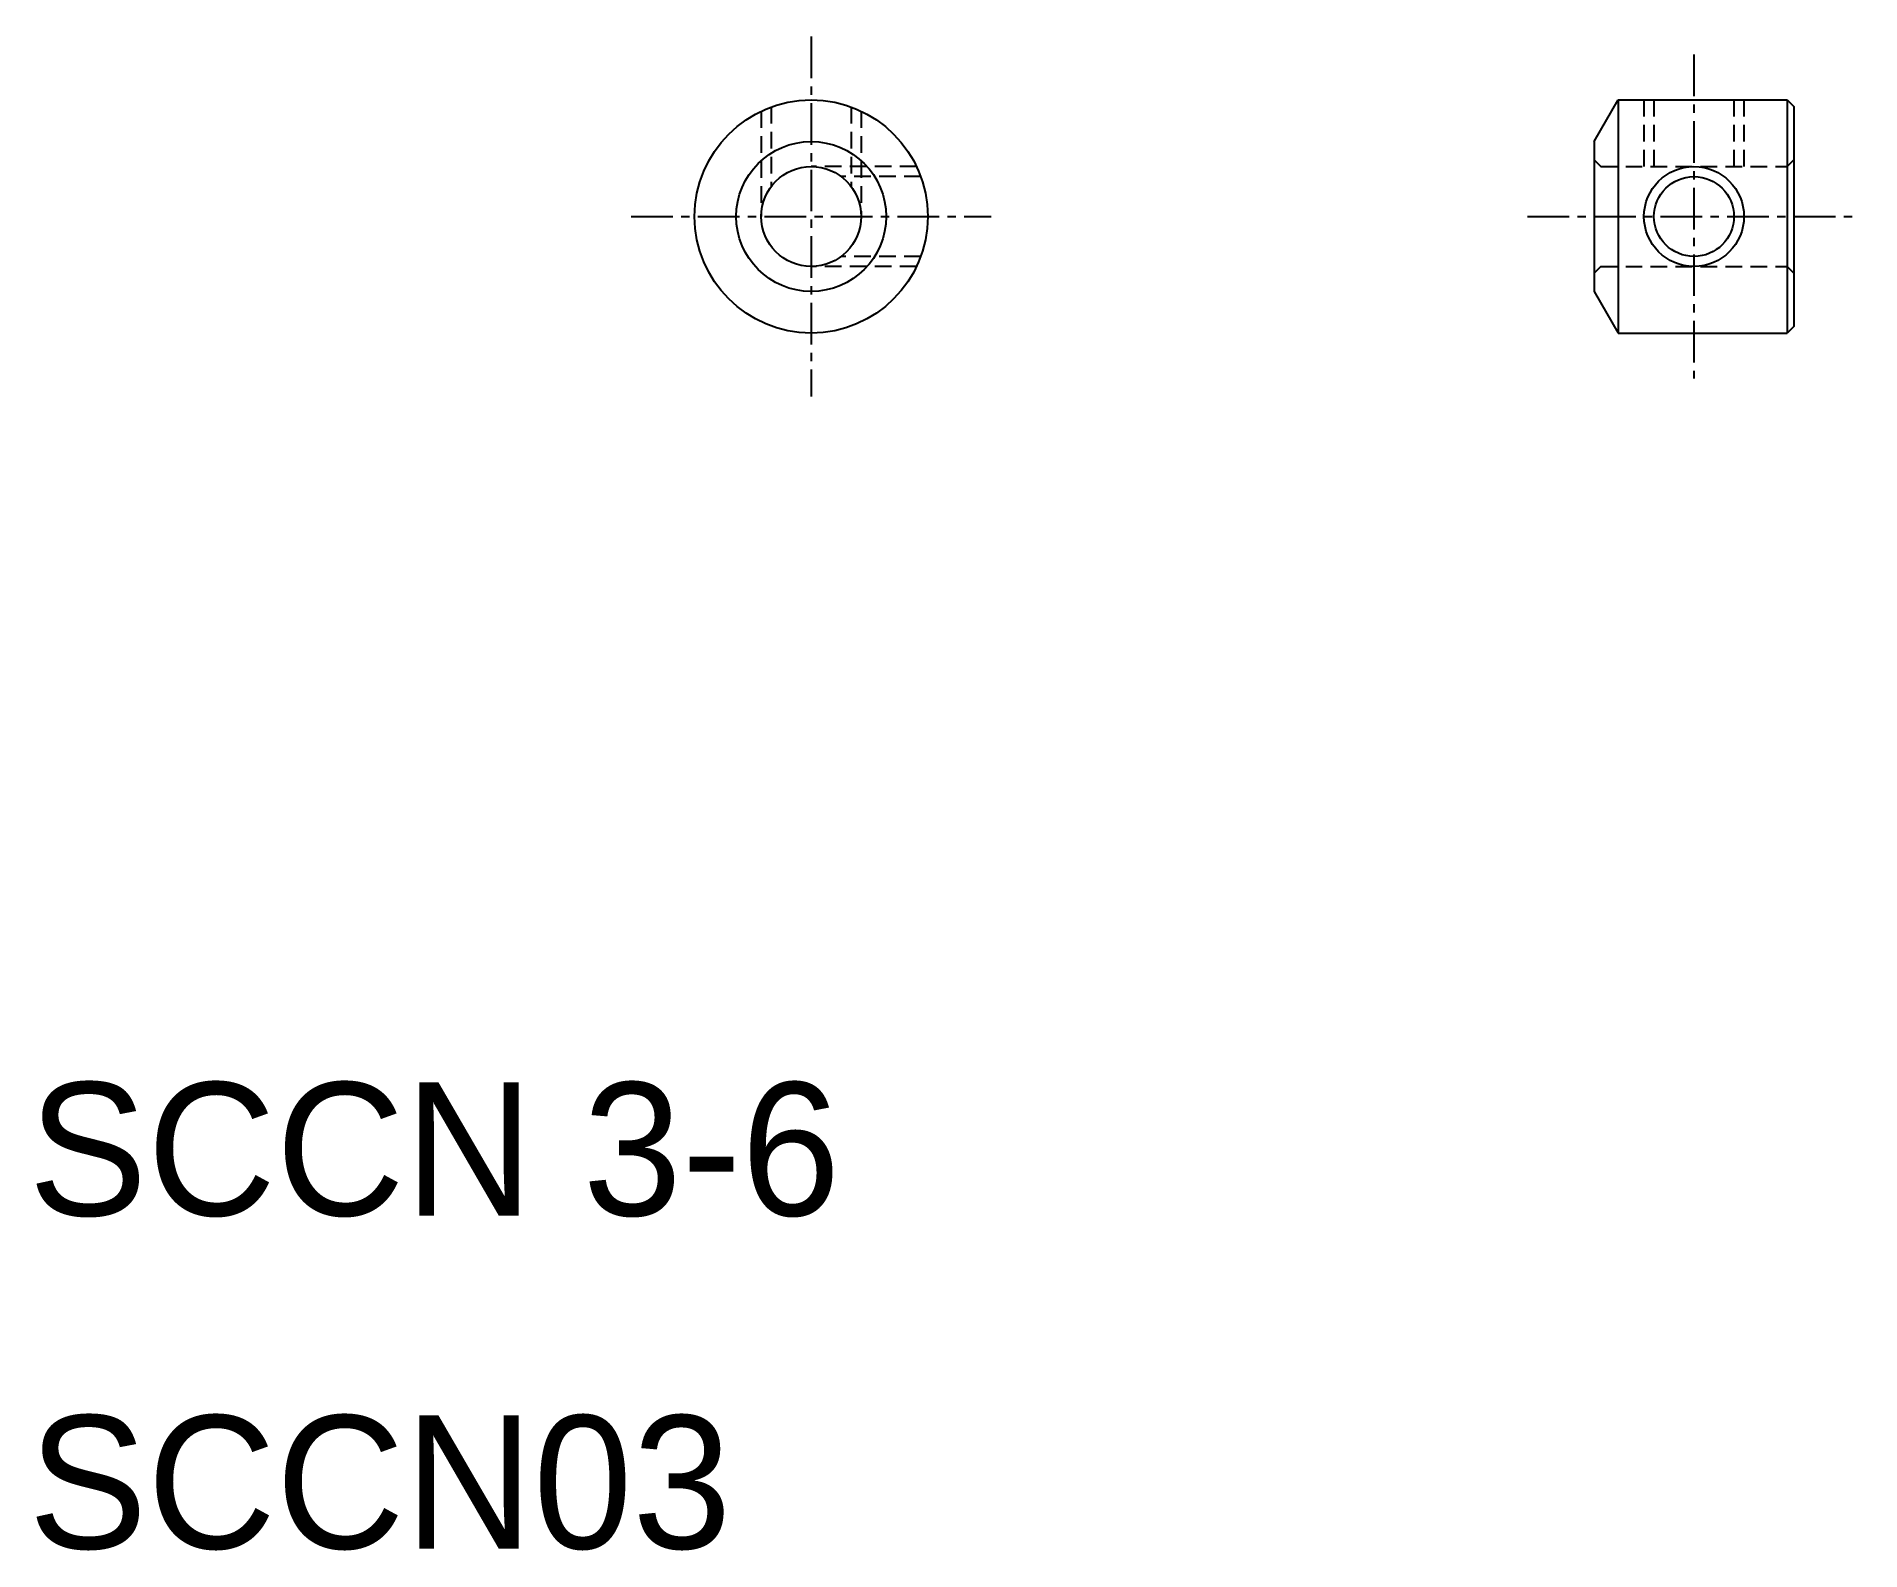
# Model space of a CAD drawing. Extents: x 10.2 to 65, y 9.9 to 55.4.
import ezdxf

# ---------------------------------------------------------------- set-up
doc = ezdxf.new("R2010")
doc.units = 0
doc.linetypes.add('CENTER', pattern=[2, 1.25, -0.25, 0.25, -0.25])
doc.linetypes.add('DASHED', pattern=[0.75, 0.5, -0.25])
doc.layers.get('0').update_dxf_attribs({"linetype": 'CONTINUOUS'})
doc.layers.add('CENTER', color=1, linetype='CENTER')

msp = doc.modelspace()

# ---------------------------------------------------------------- linework, layer by layer
at = {"color": 3, "linetype": 'DASHED'}
for p, q in [((32, 53.162), (32, 50)), ((32.3, 53.288), (32.3, 50.9)), ((34.7, 53.288), (34.7, 50.9)), ((35, 53.162), (35, 50)), ((58.5, 53.5), (58.5, 51.5)), ((58.8, 53.5), (58.8, 51.5)), ((61.2, 53.5), (61.2, 51.5)), ((61.5, 53.5), (61.5, 51.5)), ((36.662, 51.5), (33.5, 51.5)), ((57, 51.7), (57.2, 51.5)), ((57.2, 51.5), (62.8, 51.5)), ((63, 51.7), (62.8, 51.5)), ((36.788, 51.2), (34.4, 51.2)), ((36.788, 48.8), (34.4, 48.8)), ((36.662, 48.5), (33.5, 48.5)), ((57.2, 48.5), (57, 48.3)), ((57.2, 48.5), (62.8, 48.5)), ((62.8, 48.5), (63, 48.3))]:
    msp.add_line(p, q, dxfattribs=at)
at = {"color": 7, "linetype": 'CONTINUOUS'}
for p, q in [((57, 52.25), (57.722, 53.5)), ((57.722, 53.5), (57.722, 46.5)), ((57.722, 53.5), (62.8, 53.5)), ((62.8, 53.5), (63, 53.3)), ((62.8, 53.5), (62.8, 46.5)), ((63, 53.3), (63, 46.7)), ((57, 52.25), (57, 47.75)), ((58.5, 51.5), (58.5, 51.5)), ((60, 51.5), (60, 51.5)), ((57, 47.75), (57.722, 46.5)), ((63, 46.7), (62.8, 46.5)), ((57.722, 46.5), (62.8, 46.5))]:
    msp.add_line(p, q, dxfattribs=at)
for centre, radius in [((33.5, 50), 3.5), ((33.5, 50), 2.25), ((33.5, 50), 1.5), ((60, 50), 1.2)]:
    msp.add_circle(centre, radius, dxfattribs=at)
at = {"color": 3, "linetype": 'CONTINUOUS'}
msp.add_circle((60, 50), 1.5, dxfattribs=at)
at = {"layer": 'CENTER', "color": 1, "linetype": 'CENTER'}
for p, q in [((33.5, 55.406), (33.5, 44.594)), ((60, 54.864), (60, 45.136)), ((28.094, 50), (38.906, 50)), ((55, 50), (65, 50))]:
    msp.add_line(p, q, dxfattribs=at)

# ---------------------------------------------------------------- texts
at = {"color": 7, "linetype": 'CONTINUOUS'}
for s, p in [('SCCN 3-6', (10, 20)), ('SCCN03', (10, 10))]:
    msp.add_text(s, height=4, dxfattribs=at).set_placement(p)

doc.saveas('drawing.dxf')
